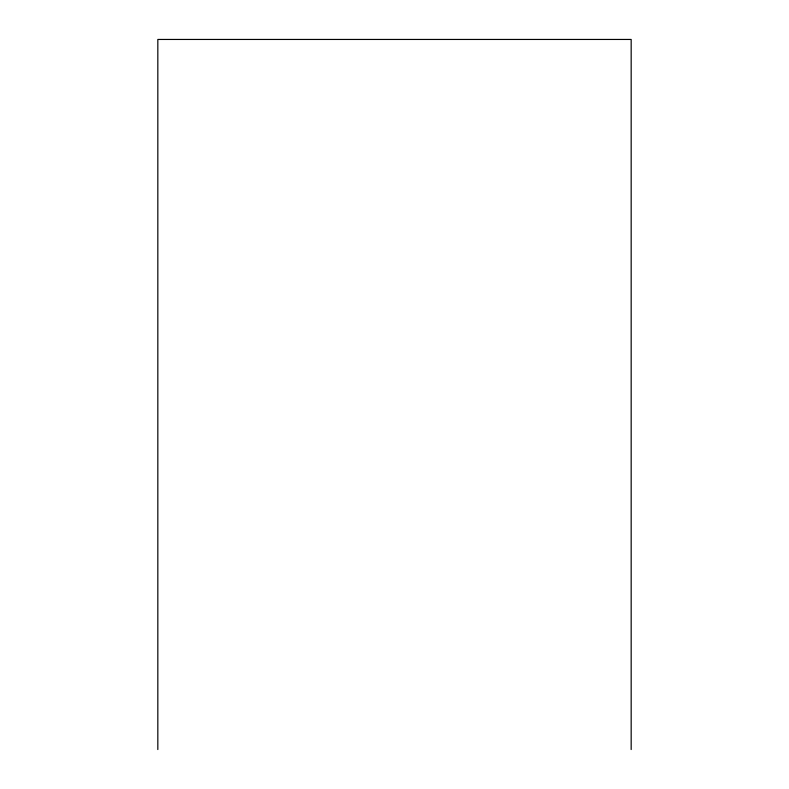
<?xml version="1.0" encoding="UTF-8"?>
<svg xmlns="http://www.w3.org/2000/svg" width="789" height="789" viewBox="0 0 789 789"><rect width="100%" height="100%" fill="white"/><g stroke="black" fill="none" stroke-linecap="round" stroke-linejoin="round"><path stroke-width="1.18" d="M631.17 749.55L631.17 39.45L157.83 39.45L157.83 749.55"/></g></svg>
